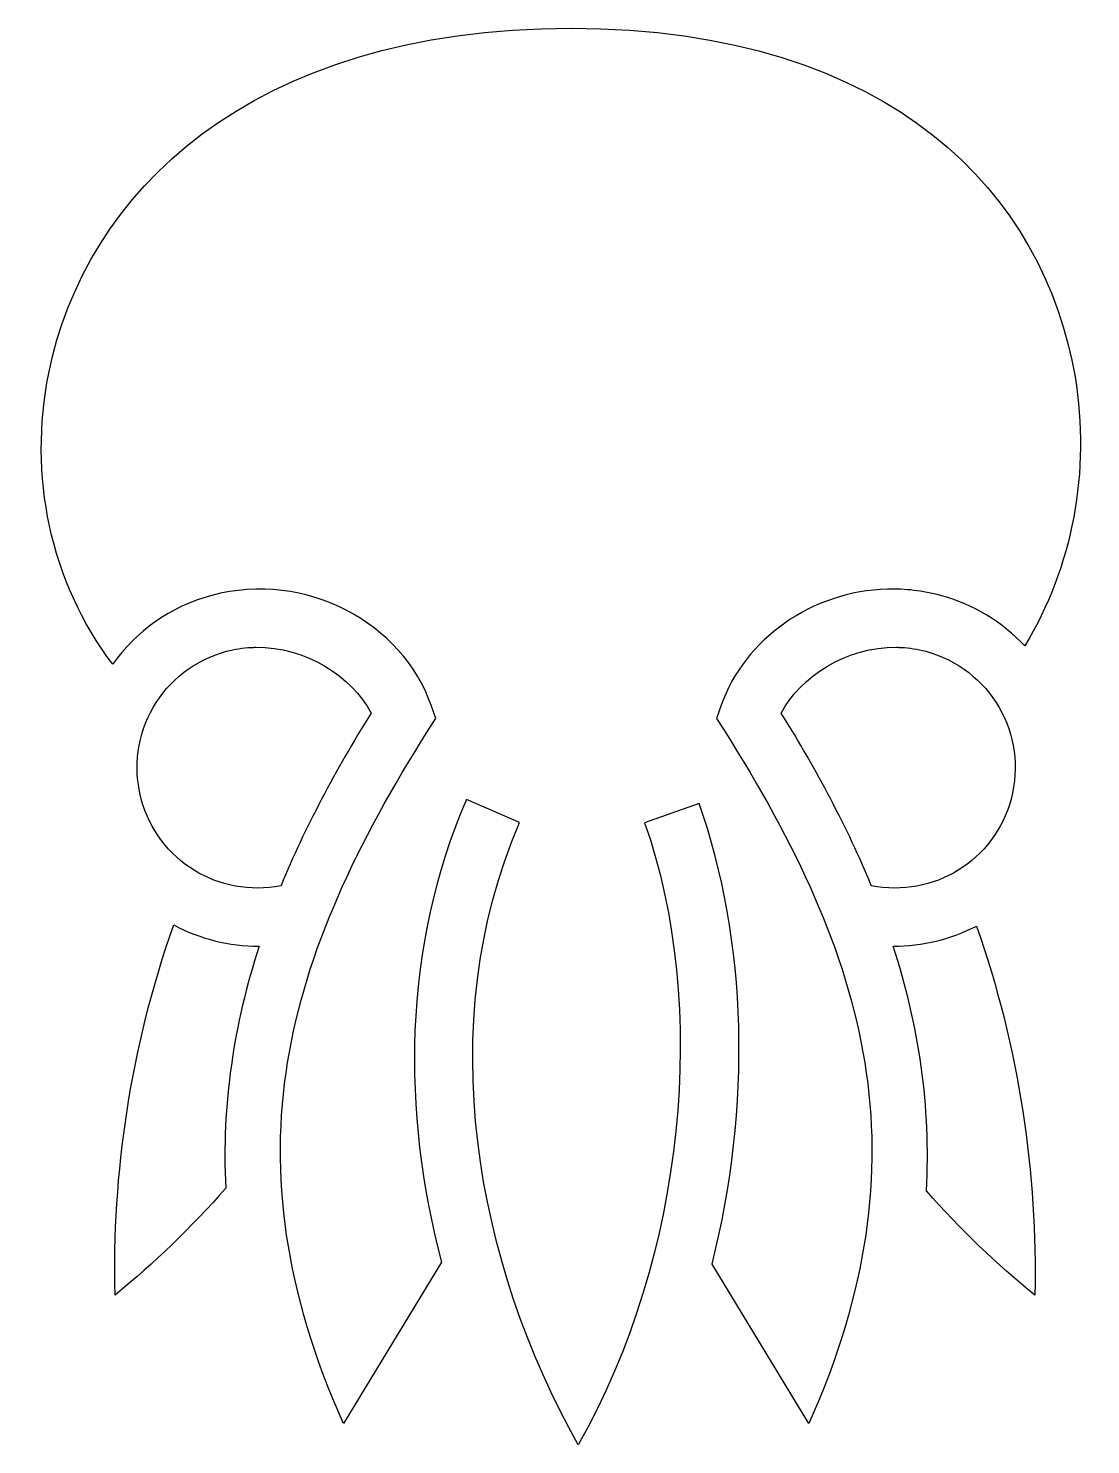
# Model space of a CAD drawing. Header units: centimetres. Extents: x -7.3 to 7.2, y -9.4 to 9.9.
import ezdxf

# ---------------------------------------------------------------- set-up
doc = ezdxf.new("R2010")
doc.units = ezdxf.units.CM
doc.header["$MEASUREMENT"] = 0
doc.layers.add('Layer 1', color=7, linetype='Continuous')

msp = doc.modelspace()

# ---------------------------------------------------------------- linework, layer by layer
at = {"layer": 'Layer 1'}
for points, knots in [([(0.07354, 9.94186), (-4.32513, 9.94186), (-6.55455, 7.66943), (-7.04091, 5.24224), (-7.04091, 5.24224), (-7.31951, 3.85184), (-7.02514, 2.40577), (-6.17056, 1.27567), (-6.17056, 1.27567), (-5.85405, 1.72033), (-5.38784, 2.06202), (-4.82211, 2.21357), (-4.82211, 2.21357), (-3.52916, 2.55994), (-2.22035, 1.83001), (-1.83232, 0.71694), (-1.83232, 0.71694), (-1.83232, 0.71694), (-1.76966, 0.5373), (-1.76966, 0.5373), (-1.76966, 0.5373), (-1.76966, 0.5373), (-1.87137, 0.37656), (-1.87137, 0.37656), (-1.87137, 0.37656), (-3.83049, -2.72009), (-4.63607, -5.44962), (-3.02749, -9.07172), (-3.02749, -9.07172), (-3.02749, -9.07172), (-1.69055, -6.87055), (-1.69055, -6.87055), (-1.69055, -6.87055), (-2.23089, -4.82772), (-2.22946, -2.59978), (-1.35152, -0.5672), (-1.35152, -0.5672), (-1.35152, -0.5672), (-0.62809, -0.87966), (-0.62809, -0.87966), (-0.62809, -0.87966), (-1.81891, -3.6366), (-1.2219, -6.89408), (0.17175, -9.3588), (0.17175, -9.3588), (1.63274, -6.78765), (1.95398, -3.3567), (1.07473, -0.88418), (1.07473, -0.88418), (1.07473, -0.88418), (1.81731, -0.62021), (1.81731, -0.62021), (1.81731, -0.62021), (2.48171, -2.48867), (2.53353, -4.76068), (1.99471, -6.89978), (1.99471, -6.89978), (1.99471, -6.89978), (3.31385, -9.07168), (3.31385, -9.07168), (3.31385, -9.07168), (4.92239, -5.44966), (4.11694, -2.72013), (2.15777, 0.37648), (2.15777, 0.37648), (2.15777, 0.37648), (2.05606, 0.53722), (2.05606, 0.53722), (2.05606, 0.53722), (2.05606, 0.53722), (2.11872, 0.71686), (2.11872, 0.71686), (2.11872, 0.71686), (2.43405, 1.62124), (3.35711, 2.27273), (4.38575, 2.29942), (4.38575, 2.29942), (4.62316, 2.30553), (4.86604, 2.27834), (5.10851, 2.2134), (5.10851, 2.2134), (5.563, 2.09162), (5.95284, 1.84683), (6.25282, 1.52488), (6.25282, 1.52488), (6.90516, 2.59468), (7.15184, 3.9137), (6.93872, 5.19117), (6.93872, 5.19117), (6.52895, 7.6464), (4.4698, 9.94182), (0.0735, 9.94182), (0.0735, 9.94182), (0.0735, 9.94182), (0.07354, 9.94186), (0.07354, 9.94186)], [0, 0, 0, 0, 0.04, 0.04, 0.04, 0.04, 0.08, 0.08, 0.08, 0.08, 0.12, 0.12, 0.12, 0.12, 0.16, 0.16, 0.16, 0.16, 0.2, 0.2, 0.2, 0.2, 0.24, 0.24, 0.24, 0.24, 0.28, 0.28, 0.28, 0.28, 0.32, 0.32, 0.32, 0.32, 0.36, 0.36, 0.36, 0.36, 0.4, 0.4, 0.4, 0.4, 0.44, 0.44, 0.44, 0.44, 0.48, 0.48, 0.48, 0.48, 0.52, 0.52, 0.52, 0.52, 0.56, 0.56, 0.56, 0.56, 0.6, 0.6, 0.6, 0.6, 0.64, 0.64, 0.64, 0.64, 0.68, 0.68, 0.68, 0.68, 0.72, 0.72, 0.72, 0.72, 0.76, 0.76, 0.76, 0.76, 0.8, 0.8, 0.8, 0.8, 0.84, 0.84, 0.84, 0.84, 0.88, 0.88, 0.88, 0.88, 0.92, 0.92, 0.92, 0.92, 1, 1, 1, 1]), ([(-4.22127, 1.50708), (-4.24311, 1.50678), (-4.26504, 1.50607), (-4.28697, 1.50485), (-4.28697, 1.50485), (-4.39715, 1.49895), (-4.50801, 1.48183), (-4.61824, 1.45231), (-4.61824, 1.45231), (-5.49976, 1.21617), (-6.01704, 0.32018), (-5.78081, -0.56129), (-5.78081, -0.56129), (-5.55445, -1.40591), (-4.72206, -1.90856), (-3.87735, -1.74199), (-3.87735, -1.74199), (-3.55392, -0.95269), (-3.13595, -0.17208), (-2.65098, 0.61132), (-2.65098, 0.61132), (-2.91175, 1.11198), (-3.5438, 1.51688), (-4.22123, 1.50714), (-4.22123, 1.50714), (-4.22123, 1.50714), (-4.22127, 1.50708), (-4.22127, 1.50708)], [0, 0, 0, 0, 0.125, 0.125, 0.125, 0.125, 0.25, 0.25, 0.25, 0.25, 0.375, 0.375, 0.375, 0.375, 0.5, 0.5, 0.5, 0.5, 0.625, 0.625, 0.625, 0.625, 0.75, 0.75, 0.75, 0.75, 1, 1, 1, 1]), ([(4.5075, 1.50708), (3.83011, 1.51678), (3.1981, 1.11197), (2.93733, 0.61126), (2.93733, 0.61126), (3.42226, -0.17214), (3.84023, -0.95275), (4.16366, -1.74201), (4.16366, -1.74201), (5.00837, -1.90874), (5.84068, -1.4061), (6.06712, -0.56139), (6.06712, -0.56139), (6.30326, 0.32009), (5.78607, 1.21599), (4.90455, 1.45226), (4.90455, 1.45226), (4.79428, 1.48186), (4.68342, 1.4989), (4.57324, 1.50489), (4.57324, 1.50489), (4.55131, 1.50607), (4.52939, 1.50679), (4.50754, 1.50708), (4.50754, 1.50708), (4.50754, 1.50708), (4.5075, 1.50708), (4.5075, 1.50708)], [0, 0, 0, 0, 0.125, 0.125, 0.125, 0.125, 0.25, 0.25, 0.25, 0.25, 0.375, 0.375, 0.375, 0.375, 0.5, 0.5, 0.5, 0.5, 0.625, 0.625, 0.625, 0.625, 0.75, 0.75, 0.75, 0.75, 1, 1, 1, 1]), ([(-5.33872, -2.27581), (-5.92528, -3.92804), (-6.17997, -5.6899), (-6.1389, -7.31969), (-6.1389, -7.31969), (-5.60602, -6.88802), (-5.10072, -6.39676), (-4.63, -5.86384), (-4.63, -5.86384), (-4.68904, -4.7232), (-4.52036, -3.63273), (-4.17484, -2.56487), (-4.17484, -2.56487), (-4.5864, -2.5674), (-4.98573, -2.46426), (-5.33868, -2.27572), (-5.33868, -2.27572), (-5.33868, -2.27572), (-5.33872, -2.27581), (-5.33872, -2.27581)], [0, 0, 0, 0, 0.16666667, 0.16666667, 0.16666667, 0.16666667, 0.33333333, 0.33333333, 0.33333333, 0.33333333, 0.5, 0.5, 0.5, 0.5, 0.66666667, 0.66666667, 0.66666667, 0.66666667, 1, 1, 1, 1]), ([(5.59598, -2.29115), (5.2502, -2.46994), (4.86154, -2.56735), (4.46124, -2.5649), (4.46124, -2.5649), (4.81056, -3.64457), (4.97948, -4.74722), (4.91471, -5.90152), (4.91471, -5.90152), (5.37615, -6.41993), (5.87036, -6.89816), (6.39072, -7.31963), (6.39072, -7.31963), (6.43171, -5.6949), (6.17862, -3.93894), (5.59602, -2.2911), (5.59602, -2.2911), (5.59602, -2.2911), (5.59598, -2.29115), (5.59598, -2.29115)], [0, 0, 0, 0, 0.16666667, 0.16666667, 0.16666667, 0.16666667, 0.33333333, 0.33333333, 0.33333333, 0.33333333, 0.5, 0.5, 0.5, 0.5, 0.66666667, 0.66666667, 0.66666667, 0.66666667, 1, 1, 1, 1])]:
    msp.add_open_spline(points, degree=3, knots=knots, dxfattribs=at)

doc.saveas('drawing.dxf')
